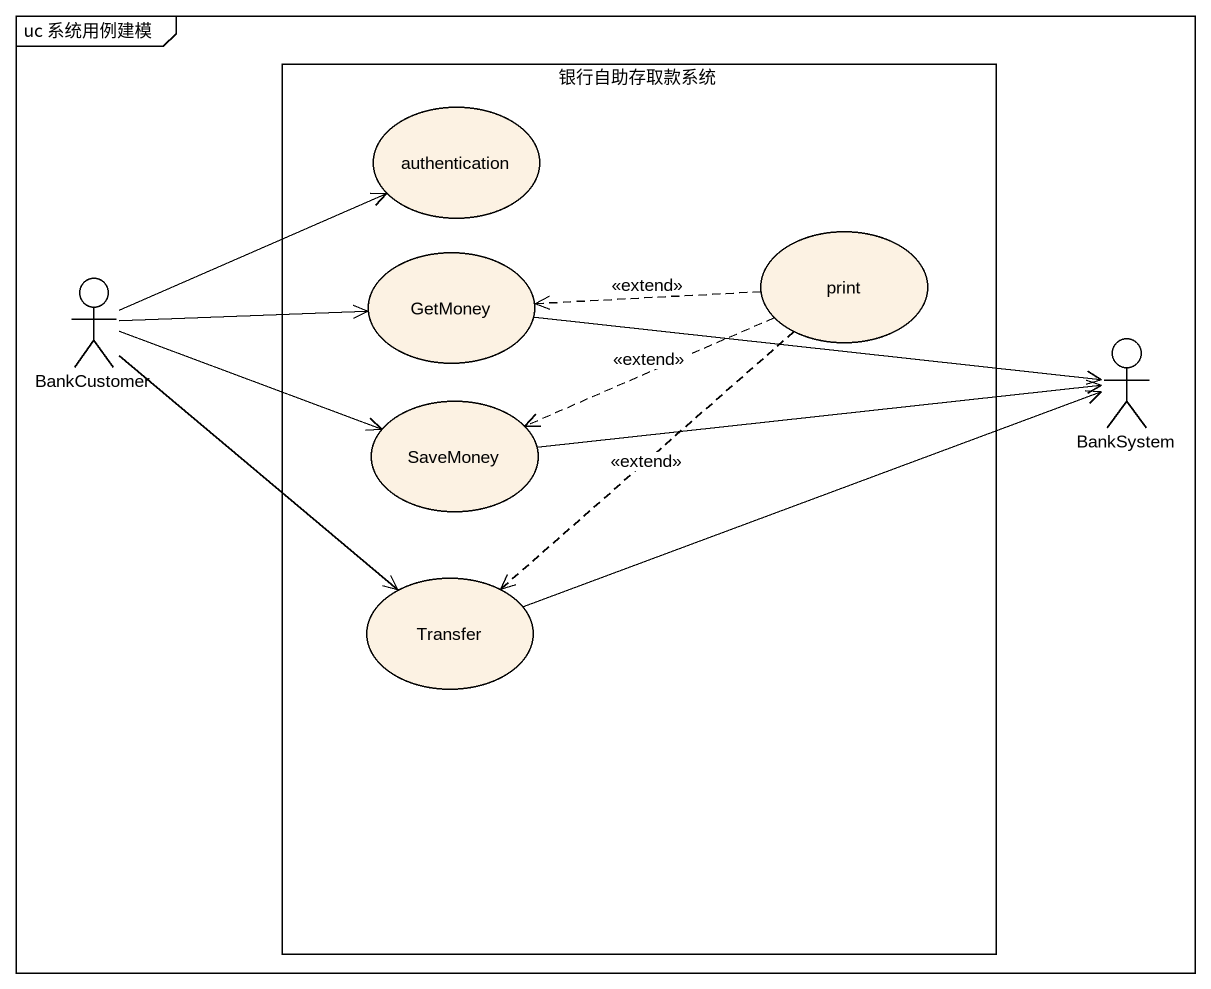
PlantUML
@startuml
mainframe uc 系统用例建模
rectangle 银行自助存取款系统 {
  usecase authentication
  usecase GetMoney
  usecase print
  usecase SaveMoney
  usecase Transfer
}
actor BankCustomer
actor BankSystem
BankCustomer -right-> authentication
BankCustomer -right-> GetMoney
BankCustomer -right-> SaveMoney
BankCustomer --> Transfer
print .left.> GetMoney : <<extend>>
print .left.> SaveMoney : <<extend>>
print ..> Transfer : <<extend>>
BankSystem <-left- GetMoney
BankSystem <-left- SaveMoney
BankSystem <-left- Transfer
@enduml
